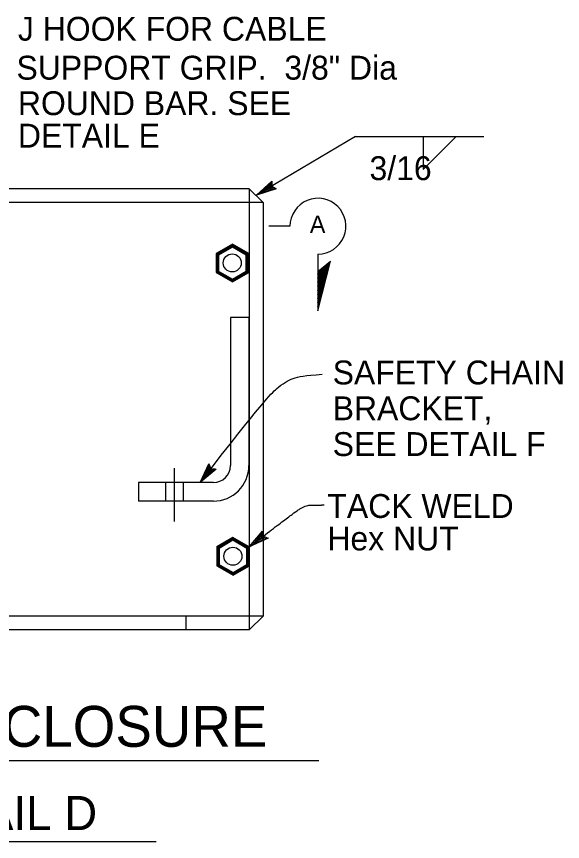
# Model space of a CAD drawing. Extents: x -894 to 866, y -472 to 714.
# Drawn here: x -204.3 to -44.2, y -89.5 to 152.4 of the extents above; entities that cross this region are included whole.
import ezdxf

# ---------------------------------------------------------------- set-up
doc = ezdxf.new("R2010")
doc.units = 0
for name, color, linetype in [('10 Sheet Format', 7, 'Continuous'), ('56 Stage 3 Anno', 7, 'Continuous'), ('57 Undefined', 7, 'Continuous'), ('60 Nongeo Data', 7, 'Continuous')]:
    doc.layers.add(name, color=color, linetype=linetype)

msp = doc.modelspace()

# ---------------------------------------------------------------- linework, layer by layer
at = {"layer": '10 Sheet Format'}
msp.add_line((-158.09, 20), (-158.09, 4.33), dxfattribs=at)
at = {"layer": '56 Stage 3 Anno'}
for p, q in [((-85.1, 117.03), (-85.1, 107.55)), ((-85.1, 107.55), (-75.63, 117.03))]:
    msp.add_line(p, q, dxfattribs=at)
at = {"layer": '57 Undefined'}
for p, q in [((-115.69, -65.87), (-270, -65.87)), ((-241.55, -89.5), (-163.34, -89.5))]:
    msp.add_line(p, q, dxfattribs=at)
at = {"layer": '60 Nongeo Data'}
for p, q in [((-104.93, 117.24), (-133.88, 100.01)), ((-104.93, 117.24), (-67.29, 117.24)), ((-136.06, 101.9), (-257.34, 101.9)), ((-136.06, 101.9), (-136.06, -27.48)), ((-136.06, 101.9), (-132.01, 97.86)), ((-132.01, 97.86), (-261.39, 97.86)), ((-132.01, 97.86), (-132.01, -23.43)), ((-124.11, 90.92), (-130.34, 90.92)), ((-115.92, 82.73), (-115.92, 66.14)), ((-115.85, 82.73), (-115.85, 82.73)), ((-115.92, 66.14), (-112.23, 80.62)), ((-115.92, 77.63), (-112.23, 80.62)), ((-115.92, 67.33), (-112.61, 80.31)), ((-115.92, 68.52), (-113, 80)), ((-115.92, 69.71), (-113.38, 79.69)), ((-115.92, 70.91), (-113.76, 79.38)), ((-115.92, 72.1), (-114.14, 79.07)), ((-115.92, 73.29), (-114.53, 78.76)), ((-115.92, 74.48), (-114.91, 78.45)), ((-115.92, 75.67), (-115.29, 78.14)), ((-115.92, 76.86), (-115.68, 77.83)), ((-136.16, 64.19), (-141.59, 64.19)), ((-141.59, 64.19), (-141.59, 20.72)), ((-136.16, 64.19), (-136.16, 20.72)), ((-146.58, 15.72), (-168.5, 15.72)), ((-168.5, 15.72), (-168.5, 10.29)), ((-160.59, 15.72), (-160.59, 10.29)), ((-155.41, 15.72), (-155.41, 10.29)), ((-146.58, 10.29), (-168.5, 10.29)), ((-132.01, -23.43), (-261.39, -23.43)), ((-154.65, -23.43), (-154.65, -27.48)), ((-132.01, -23.43), (-136.06, -27.48)), ((-136.06, -27.48), (-257.34, -27.48))]:
    msp.add_line(p, q, dxfattribs=at)
for points in [[(-128.13, 101.9), (-133.88, 100.01), (-129.48, 104.16), (-129.48, 103.75), (-132.71, 100.71), (-128.49, 102.09), (-128.85, 102.28), (-131.54, 101.4), (-129.48, 103.34), (-129.48, 102.93), (-130.37, 102.09), (-129.21, 102.48), (-129.48, 102.63), (-129.48, 104.16), (-129.48, 102.63)], [(-145.78, 19.63), (-150.45, 15.77), (-147.86, 21.24), (-147.71, 20.86), (-149.61, 16.85), (-146.19, 19.68), (-146.59, 19.72), (-148.78, 17.92), (-147.57, 20.48), (-147.42, 20.1), (-147.94, 18.99), (-146.99, 19.77), (-147.31, 19.81), (-147.86, 21.24), (-147.31, 19.81)], [(-130.55, -0.56), (-136.03, -3.13), (-132.16, 1.52), (-132.11, 1.12), (-134.95, -2.29), (-130.93, -0.41), (-131.31, -0.26), (-133.88, -1.47), (-132.07, 0.71), (-132.02, 0.31), (-132.8, -0.64), (-131.69, -0.11), (-131.98, 0), (-132.16, 1.52), (-131.98, 0)]]:
    msp.add_lwpolyline(points, close=True, dxfattribs=at)
for points in [[(-145.78, 77.35), (-140.99, 74.59), (-136.21, 77.36), (-136.22, 82.88), (-141.01, 85.64), (-145.79, 82.87), (-145.78, 77.35)], [(-145.78, 77.35), (-140.99, 74.59), (-136.21, 77.36), (-136.22, 82.88), (-141.01, 85.64), (-145.79, 82.87), (-145.78, 77.35)], [(-145.78, 77.35), (-140.99, 74.59), (-136.21, 77.36), (-136.22, 82.88), (-141.01, 85.64), (-145.79, 82.87), (-145.78, 77.35)], [(-145.78, 77.35), (-140.99, 74.59), (-136.21, 77.36), (-136.22, 82.88), (-141.01, 85.64), (-145.79, 82.87), (-145.78, 77.35)], [(-145.78, 77.35), (-140.99, 74.59), (-136.21, 77.36), (-136.22, 82.88), (-141.01, 85.64), (-145.79, 82.87), (-145.78, 77.35)], [(-145.75, 77.4), (-140.99, 74.66), (-136.27, 77.4), (-136.28, 82.85), (-141.01, 85.57), (-145.73, 82.84), (-145.72, 77.35)], [(-145.75, 77.4), (-140.99, 74.66), (-136.27, 77.4), (-136.28, 82.85), (-141.01, 85.57), (-145.73, 82.84), (-145.72, 77.35)], [(-145.75, 77.4), (-140.99, 74.66), (-136.27, 77.4), (-136.28, 82.85), (-141.01, 85.57), (-145.73, 82.84), (-145.72, 77.35)], [(-145.75, 77.4), (-140.99, 74.66), (-136.27, 77.4), (-136.28, 82.85), (-141.01, 85.57), (-145.73, 82.84), (-145.72, 77.35)], [(-145.75, 77.4), (-140.99, 74.66), (-136.27, 77.4), (-136.28, 82.85), (-141.01, 85.57), (-145.73, 82.84), (-145.72, 77.35)], [(-145.72, 77.45), (-140.99, 74.73), (-136.33, 77.43), (-136.34, 82.82), (-141.01, 85.5), (-145.67, 82.8), (-145.66, 77.35)], [(-145.72, 77.45), (-140.99, 74.73), (-136.33, 77.43), (-136.34, 82.82), (-141.01, 85.5), (-145.67, 82.8), (-145.66, 77.35)], [(-145.72, 77.45), (-140.99, 74.73), (-136.33, 77.43), (-136.34, 82.82), (-141.01, 85.5), (-145.67, 82.8), (-145.66, 77.35)], [(-145.72, 77.45), (-140.99, 74.73), (-136.33, 77.43), (-136.34, 82.82), (-141.01, 85.5), (-145.67, 82.8), (-145.66, 77.35)], [(-145.72, 77.45), (-140.99, 74.73), (-136.33, 77.43), (-136.34, 82.82), (-141.01, 85.5), (-145.67, 82.8), (-145.66, 77.35)], [(-145.69, 77.5), (-140.99, 74.8), (-136.39, 77.46), (-136.39, 82.78), (-141.01, 85.44), (-145.61, 82.77), (-145.6, 77.35)], [(-145.69, 77.5), (-140.99, 74.8), (-136.39, 77.46), (-136.39, 82.78), (-141.01, 85.44), (-145.61, 82.77), (-145.6, 77.35)], [(-145.69, 77.5), (-140.99, 74.8), (-136.39, 77.46), (-136.39, 82.78), (-141.01, 85.44), (-145.61, 82.77), (-145.6, 77.35)], [(-145.69, 77.5), (-140.99, 74.8), (-136.39, 77.46), (-136.39, 82.78), (-141.01, 85.44), (-145.61, 82.77), (-145.6, 77.35)], [(-145.69, 77.5), (-140.99, 74.8), (-136.39, 77.46), (-136.39, 82.78), (-141.01, 85.44), (-145.61, 82.77), (-145.6, 77.35)], [(-145.66, 77.55), (-140.99, 74.86), (-136.45, 77.5), (-136.45, 82.75), (-141.01, 85.37), (-145.55, 82.73), (-145.54, 77.35)], [(-145.66, 77.55), (-140.99, 74.86), (-136.45, 77.5), (-136.45, 82.75), (-141.01, 85.37), (-145.55, 82.73), (-145.54, 77.35)], [(-145.66, 77.55), (-140.99, 74.86), (-136.45, 77.5), (-136.45, 82.75), (-141.01, 85.37), (-145.55, 82.73), (-145.54, 77.35)], [(-145.66, 77.55), (-140.99, 74.86), (-136.45, 77.5), (-136.45, 82.75), (-141.01, 85.37), (-145.55, 82.73), (-145.54, 77.35)], [(-145.66, 77.55), (-140.99, 74.86), (-136.45, 77.5), (-136.45, 82.75), (-141.01, 85.37), (-145.55, 82.73), (-145.54, 77.35)], [(-145.63, 77.6), (-140.99, 74.93), (-136.5, 77.53), (-136.51, 82.71), (-141.01, 85.3), (-145.49, 82.7), (-145.48, 77.35)], [(-145.63, 77.6), (-140.99, 74.93), (-136.5, 77.53), (-136.51, 82.71), (-141.01, 85.3), (-145.49, 82.7), (-145.48, 77.35)], [(-145.63, 77.6), (-140.99, 74.93), (-136.5, 77.53), (-136.51, 82.71), (-141.01, 85.3), (-145.49, 82.7), (-145.48, 77.35)], [(-145.63, 77.6), (-140.99, 74.93), (-136.5, 77.53), (-136.51, 82.71), (-141.01, 85.3), (-145.49, 82.7), (-145.48, 77.35)], [(-145.63, 77.6), (-140.99, 74.93), (-136.5, 77.53), (-136.51, 82.71), (-141.01, 85.3), (-145.49, 82.7), (-145.48, 77.35)], [(-145.6, 77.65), (-140.99, 75), (-136.56, 77.57), (-136.57, 82.68), (-141, 85.23), (-145.43, 82.67), (-145.42, 77.35)], [(-145.6, 77.65), (-140.99, 75), (-136.56, 77.57), (-136.57, 82.68), (-141, 85.23), (-145.43, 82.67), (-145.42, 77.35)], [(-145.6, 77.65), (-140.99, 75), (-136.56, 77.57), (-136.57, 82.68), (-141, 85.23), (-145.43, 82.67), (-145.42, 77.35)], [(-145.6, 77.65), (-140.99, 75), (-136.56, 77.57), (-136.57, 82.68), (-141, 85.23), (-145.43, 82.67), (-145.42, 77.35)], [(-145.6, 77.65), (-140.99, 75), (-136.56, 77.57), (-136.57, 82.68), (-141, 85.23), (-145.43, 82.67), (-145.42, 77.35)], [(-145.57, 77.7), (-140.99, 75.07), (-136.62, 77.6), (-136.63, 82.65), (-141, 85.16), (-145.37, 82.63), (-145.36, 77.35)], [(-145.57, 77.7), (-140.99, 75.07), (-136.62, 77.6), (-136.63, 82.65), (-141, 85.16), (-145.37, 82.63), (-145.36, 77.35)], [(-145.57, 77.7), (-140.99, 75.07), (-136.62, 77.6), (-136.63, 82.65), (-141, 85.16), (-145.37, 82.63), (-145.36, 77.35)], [(-145.57, 77.7), (-140.99, 75.07), (-136.62, 77.6), (-136.63, 82.65), (-141, 85.16), (-145.37, 82.63), (-145.36, 77.35)], [(-145.57, 77.7), (-140.99, 75.07), (-136.62, 77.6), (-136.63, 82.65), (-141, 85.16), (-145.37, 82.63), (-145.36, 77.35)], [(-145.54, 77.76), (-140.99, 75.14), (-136.68, 77.63), (-136.69, 82.61), (-141, 85.09), (-145.31, 82.6), (-145.3, 77.35)], [(-145.54, 77.76), (-140.99, 75.14), (-136.68, 77.63), (-136.69, 82.61), (-141, 85.09), (-145.31, 82.6), (-145.3, 77.35)], [(-145.54, 77.76), (-140.99, 75.14), (-136.68, 77.63), (-136.69, 82.61), (-141, 85.09), (-145.31, 82.6), (-145.3, 77.35)], [(-145.54, 77.76), (-140.99, 75.14), (-136.68, 77.63), (-136.69, 82.61), (-141, 85.09), (-145.31, 82.6), (-145.3, 77.35)], [(-145.54, 77.76), (-140.99, 75.14), (-136.68, 77.63), (-136.69, 82.61), (-141, 85.09), (-145.31, 82.6), (-145.3, 77.35)], [(-145.51, 77.81), (-140.99, 75.21), (-136.74, 77.67), (-136.75, 82.58), (-141, 85.03), (-145.25, 82.56), (-145.25, 77.35)], [(-145.51, 77.81), (-140.99, 75.21), (-136.74, 77.67), (-136.75, 82.58), (-141, 85.03), (-145.25, 82.56), (-145.25, 77.35)], [(-145.51, 77.81), (-140.99, 75.21), (-136.74, 77.67), (-136.75, 82.58), (-141, 85.03), (-145.25, 82.56), (-145.25, 77.35)], [(-145.51, 77.81), (-140.99, 75.21), (-136.74, 77.67), (-136.75, 82.58), (-141, 85.03), (-145.25, 82.56), (-145.25, 77.35)], [(-145.51, 77.81), (-140.99, 75.21), (-136.74, 77.67), (-136.75, 82.58), (-141, 85.03), (-145.25, 82.56), (-145.25, 77.35)], [(-145.48, 77.86), (-140.99, 75.27), (-136.8, 77.7), (-136.81, 82.54), (-141, 84.96), (-145.19, 82.53), (-145.19, 77.35)], [(-145.48, 77.86), (-140.99, 75.27), (-136.8, 77.7), (-136.81, 82.54), (-141, 84.96), (-145.19, 82.53), (-145.19, 77.35)], [(-145.48, 77.86), (-140.99, 75.27), (-136.8, 77.7), (-136.81, 82.54), (-141, 84.96), (-145.19, 82.53), (-145.19, 77.35)], [(-145.48, 77.86), (-140.99, 75.27), (-136.8, 77.7), (-136.81, 82.54), (-141, 84.96), (-145.19, 82.53), (-145.19, 77.35)], [(-145.48, 77.86), (-140.99, 75.27), (-136.8, 77.7), (-136.81, 82.54), (-141, 84.96), (-145.19, 82.53), (-145.19, 77.35)], [(-145.45, 77.91), (-140.99, 75.34), (-136.86, 77.74), (-136.87, 82.51), (-141, 84.89), (-145.13, 82.5), (-145.13, 77.35)], [(-145.45, 77.91), (-140.99, 75.34), (-136.86, 77.74), (-136.87, 82.51), (-141, 84.89), (-145.13, 82.5), (-145.13, 77.35)], [(-145.45, 77.91), (-140.99, 75.34), (-136.86, 77.74), (-136.87, 82.51), (-141, 84.89), (-145.13, 82.5), (-145.13, 77.35)], [(-145.45, 77.91), (-140.99, 75.34), (-136.86, 77.74), (-136.87, 82.51), (-141, 84.89), (-145.13, 82.5), (-145.13, 77.35)], [(-145.45, 77.91), (-140.99, 75.34), (-136.86, 77.74), (-136.87, 82.51), (-141, 84.89), (-145.13, 82.5), (-145.13, 77.35)], [(-145.42, 77.96), (-140.99, 75.41), (-136.92, 77.77), (-136.93, 82.47), (-141, 84.82), (-145.08, 82.46), (-145.07, 77.35)], [(-145.42, 77.96), (-140.99, 75.41), (-136.92, 77.77), (-136.93, 82.47), (-141, 84.82), (-145.08, 82.46), (-145.07, 77.35)], [(-145.42, 77.96), (-140.99, 75.41), (-136.92, 77.77), (-136.93, 82.47), (-141, 84.82), (-145.08, 82.46), (-145.07, 77.35)], [(-145.42, 77.96), (-140.99, 75.41), (-136.92, 77.77), (-136.93, 82.47), (-141, 84.82), (-145.08, 82.46), (-145.07, 77.35)], [(-145.42, 77.96), (-140.99, 75.41), (-136.92, 77.77), (-136.93, 82.47), (-141, 84.82), (-145.08, 82.46), (-145.07, 77.35)], [(-145.59, -8.67), (-140.8, -11.42), (-136.02, -8.65), (-136.03, -3.13), (-140.82, -0.37), (-145.6, -3.14), (-145.59, -8.67)], [(-145.59, -8.67), (-140.8, -11.42), (-136.02, -8.65), (-136.03, -3.13), (-140.82, -0.37), (-145.6, -3.14), (-145.59, -8.67)], [(-145.59, -8.67), (-140.8, -11.42), (-136.02, -8.65), (-136.03, -3.13), (-140.82, -0.37), (-145.6, -3.14), (-145.59, -8.67)], [(-145.59, -8.67), (-140.8, -11.42), (-136.02, -8.65), (-136.03, -3.13), (-140.82, -0.37), (-145.6, -3.14), (-145.59, -8.67)], [(-145.59, -8.67), (-140.8, -11.42), (-136.02, -8.65), (-136.03, -3.13), (-140.82, -0.37), (-145.6, -3.14), (-145.59, -8.67)], [(-145.56, -8.61), (-140.8, -11.35), (-136.08, -8.62), (-136.09, -3.16), (-140.82, -0.44), (-145.54, -3.18), (-145.53, -8.67)], [(-145.56, -8.61), (-140.8, -11.35), (-136.08, -8.62), (-136.09, -3.16), (-140.82, -0.44), (-145.54, -3.18), (-145.53, -8.67)], [(-145.56, -8.61), (-140.8, -11.35), (-136.08, -8.62), (-136.09, -3.16), (-140.82, -0.44), (-145.54, -3.18), (-145.53, -8.67)], [(-145.56, -8.61), (-140.8, -11.35), (-136.08, -8.62), (-136.09, -3.16), (-140.82, -0.44), (-145.54, -3.18), (-145.53, -8.67)], [(-145.56, -8.61), (-140.8, -11.35), (-136.08, -8.62), (-136.09, -3.16), (-140.82, -0.44), (-145.54, -3.18), (-145.53, -8.67)], [(-145.53, -8.56), (-140.8, -11.28), (-136.14, -8.58), (-136.15, -3.2), (-140.82, -0.51), (-145.48, -3.21), (-145.47, -8.67)], [(-145.53, -8.56), (-140.8, -11.28), (-136.14, -8.58), (-136.15, -3.2), (-140.82, -0.51), (-145.48, -3.21), (-145.47, -8.67)], [(-145.53, -8.56), (-140.8, -11.28), (-136.14, -8.58), (-136.15, -3.2), (-140.82, -0.51), (-145.48, -3.21), (-145.47, -8.67)], [(-145.53, -8.56), (-140.8, -11.28), (-136.14, -8.58), (-136.15, -3.2), (-140.82, -0.51), (-145.48, -3.21), (-145.47, -8.67)], [(-145.53, -8.56), (-140.8, -11.28), (-136.14, -8.58), (-136.15, -3.2), (-140.82, -0.51), (-145.48, -3.21), (-145.47, -8.67)], [(-145.5, -8.51), (-140.8, -11.22), (-136.2, -8.55), (-136.21, -3.23), (-140.82, -0.58), (-145.42, -3.24), (-145.41, -8.67)], [(-145.5, -8.51), (-140.8, -11.22), (-136.2, -8.55), (-136.21, -3.23), (-140.82, -0.58), (-145.42, -3.24), (-145.41, -8.67)], [(-145.5, -8.51), (-140.8, -11.22), (-136.2, -8.55), (-136.21, -3.23), (-140.82, -0.58), (-145.42, -3.24), (-145.41, -8.67)], [(-145.5, -8.51), (-140.8, -11.22), (-136.2, -8.55), (-136.21, -3.23), (-140.82, -0.58), (-145.42, -3.24), (-145.41, -8.67)], [(-145.5, -8.51), (-140.8, -11.22), (-136.2, -8.55), (-136.21, -3.23), (-140.82, -0.58), (-145.42, -3.24), (-145.41, -8.67)], [(-145.47, -8.46), (-140.8, -11.15), (-136.26, -8.52), (-136.27, -3.26), (-140.82, -0.65), (-145.36, -3.28), (-145.36, -8.67)], [(-145.47, -8.46), (-140.8, -11.15), (-136.26, -8.52), (-136.27, -3.26), (-140.82, -0.65), (-145.36, -3.28), (-145.36, -8.67)], [(-145.47, -8.46), (-140.8, -11.15), (-136.26, -8.52), (-136.27, -3.26), (-140.82, -0.65), (-145.36, -3.28), (-145.36, -8.67)], [(-145.47, -8.46), (-140.8, -11.15), (-136.26, -8.52), (-136.27, -3.26), (-140.82, -0.65), (-145.36, -3.28), (-145.36, -8.67)], [(-145.47, -8.46), (-140.8, -11.15), (-136.26, -8.52), (-136.27, -3.26), (-140.82, -0.65), (-145.36, -3.28), (-145.36, -8.67)], [(-145.44, -8.41), (-140.8, -11.08), (-136.32, -8.48), (-136.33, -3.3), (-140.82, -0.71), (-145.3, -3.31), (-145.3, -8.67)], [(-145.44, -8.41), (-140.8, -11.08), (-136.32, -8.48), (-136.33, -3.3), (-140.82, -0.71), (-145.3, -3.31), (-145.3, -8.67)], [(-145.44, -8.41), (-140.8, -11.08), (-136.32, -8.48), (-136.33, -3.3), (-140.82, -0.71), (-145.3, -3.31), (-145.3, -8.67)], [(-145.44, -8.41), (-140.8, -11.08), (-136.32, -8.48), (-136.33, -3.3), (-140.82, -0.71), (-145.3, -3.31), (-145.3, -8.67)], [(-145.44, -8.41), (-140.8, -11.08), (-136.32, -8.48), (-136.33, -3.3), (-140.82, -0.71), (-145.3, -3.31), (-145.3, -8.67)], [(-145.42, -8.36), (-140.8, -11.01), (-136.38, -8.45), (-136.39, -3.33), (-140.82, -0.78), (-145.25, -3.35), (-145.24, -8.67)], [(-145.42, -8.36), (-140.8, -11.01), (-136.38, -8.45), (-136.39, -3.33), (-140.82, -0.78), (-145.25, -3.35), (-145.24, -8.67)], [(-145.42, -8.36), (-140.8, -11.01), (-136.38, -8.45), (-136.39, -3.33), (-140.82, -0.78), (-145.25, -3.35), (-145.24, -8.67)], [(-145.42, -8.36), (-140.8, -11.01), (-136.38, -8.45), (-136.39, -3.33), (-140.82, -0.78), (-145.25, -3.35), (-145.24, -8.67)], [(-145.42, -8.36), (-140.8, -11.01), (-136.38, -8.45), (-136.39, -3.33), (-140.82, -0.78), (-145.25, -3.35), (-145.24, -8.67)], [(-145.39, -8.31), (-140.8, -10.94), (-136.44, -8.41), (-136.45, -3.37), (-140.82, -0.85), (-145.19, -3.38), (-145.18, -8.67)], [(-145.39, -8.31), (-140.8, -10.94), (-136.44, -8.41), (-136.45, -3.37), (-140.82, -0.85), (-145.19, -3.38), (-145.18, -8.67)], [(-145.39, -8.31), (-140.8, -10.94), (-136.44, -8.41), (-136.45, -3.37), (-140.82, -0.85), (-145.19, -3.38), (-145.18, -8.67)], [(-145.39, -8.31), (-140.8, -10.94), (-136.44, -8.41), (-136.45, -3.37), (-140.82, -0.85), (-145.19, -3.38), (-145.18, -8.67)], [(-145.39, -8.31), (-140.8, -10.94), (-136.44, -8.41), (-136.45, -3.37), (-140.82, -0.85), (-145.19, -3.38), (-145.18, -8.67)], [(-145.36, -8.26), (-140.8, -10.87), (-136.5, -8.38), (-136.5, -3.4), (-140.82, -0.92), (-145.13, -3.41), (-145.12, -8.67)], [(-145.36, -8.26), (-140.8, -10.87), (-136.5, -8.38), (-136.5, -3.4), (-140.82, -0.92), (-145.13, -3.41), (-145.12, -8.67)], [(-145.36, -8.26), (-140.8, -10.87), (-136.5, -8.38), (-136.5, -3.4), (-140.82, -0.92), (-145.13, -3.41), (-145.12, -8.67)], [(-145.36, -8.26), (-140.8, -10.87), (-136.5, -8.38), (-136.5, -3.4), (-140.82, -0.92), (-145.13, -3.41), (-145.12, -8.67)], [(-145.36, -8.26), (-140.8, -10.87), (-136.5, -8.38), (-136.5, -3.4), (-140.82, -0.92), (-145.13, -3.41), (-145.12, -8.67)], [(-145.33, -8.21), (-140.8, -10.81), (-136.56, -8.34), (-136.56, -3.43), (-140.82, -0.99), (-145.07, -3.45), (-145.06, -8.67)], [(-145.33, -8.21), (-140.8, -10.81), (-136.56, -8.34), (-136.56, -3.43), (-140.82, -0.99), (-145.07, -3.45), (-145.06, -8.67)], [(-145.33, -8.21), (-140.8, -10.81), (-136.56, -8.34), (-136.56, -3.43), (-140.82, -0.99), (-145.07, -3.45), (-145.06, -8.67)], [(-145.33, -8.21), (-140.8, -10.81), (-136.56, -8.34), (-136.56, -3.43), (-140.82, -0.99), (-145.07, -3.45), (-145.06, -8.67)], [(-145.33, -8.21), (-140.8, -10.81), (-136.56, -8.34), (-136.56, -3.43), (-140.82, -0.99), (-145.07, -3.45), (-145.06, -8.67)], [(-145.3, -8.15), (-140.8, -10.74), (-136.61, -8.31), (-136.62, -3.47), (-140.82, -1.05), (-145.01, -3.48), (-145, -8.67)], [(-145.3, -8.15), (-140.8, -10.74), (-136.61, -8.31), (-136.62, -3.47), (-140.82, -1.05), (-145.01, -3.48), (-145, -8.67)], [(-145.3, -8.15), (-140.8, -10.74), (-136.61, -8.31), (-136.62, -3.47), (-140.82, -1.05), (-145.01, -3.48), (-145, -8.67)], [(-145.3, -8.15), (-140.8, -10.74), (-136.61, -8.31), (-136.62, -3.47), (-140.82, -1.05), (-145.01, -3.48), (-145, -8.67)], [(-145.3, -8.15), (-140.8, -10.74), (-136.61, -8.31), (-136.62, -3.47), (-140.82, -1.05), (-145.01, -3.48), (-145, -8.67)], [(-145.27, -8.1), (-140.8, -10.67), (-136.67, -8.28), (-136.68, -3.5), (-140.82, -1.12), (-144.95, -3.52), (-144.94, -8.67)], [(-145.27, -8.1), (-140.8, -10.67), (-136.67, -8.28), (-136.68, -3.5), (-140.82, -1.12), (-144.95, -3.52), (-144.94, -8.67)], [(-145.27, -8.1), (-140.8, -10.67), (-136.67, -8.28), (-136.68, -3.5), (-140.82, -1.12), (-144.95, -3.52), (-144.94, -8.67)], [(-145.27, -8.1), (-140.8, -10.67), (-136.67, -8.28), (-136.68, -3.5), (-140.82, -1.12), (-144.95, -3.52), (-144.94, -8.67)], [(-145.27, -8.1), (-140.8, -10.67), (-136.67, -8.28), (-136.68, -3.5), (-140.82, -1.12), (-144.95, -3.52), (-144.94, -8.67)], [(-145.24, -8.05), (-140.8, -10.6), (-136.73, -8.24), (-136.74, -3.54), (-140.82, -1.19), (-144.89, -3.55), (-144.88, -8.67)], [(-145.24, -8.05), (-140.8, -10.6), (-136.73, -8.24), (-136.74, -3.54), (-140.82, -1.19), (-144.89, -3.55), (-144.88, -8.67)], [(-145.24, -8.05), (-140.8, -10.6), (-136.73, -8.24), (-136.74, -3.54), (-140.82, -1.19), (-144.89, -3.55), (-144.88, -8.67)], [(-145.24, -8.05), (-140.8, -10.6), (-136.73, -8.24), (-136.74, -3.54), (-140.82, -1.19), (-144.89, -3.55), (-144.88, -8.67)], [(-145.24, -8.05), (-140.8, -10.6), (-136.73, -8.24), (-136.74, -3.54), (-140.82, -1.19), (-144.89, -3.55), (-144.88, -8.67)]]:
    msp.add_lwpolyline(points, dxfattribs=at)
for centre in [(-141.03, 80.16), (-140.84, -5.85)]:
    msp.add_circle(centre, 2.64, dxfattribs=at)
for centre, radius, end in [((-115.92, 90.92), 8.19, 180.0005), ((-146.58, 20.72), 4.99, 0), ((-146.58, 20.72), 10.43, 0)]:
    msp.add_arc(centre, radius, 270, end, dxfattribs=at)
for points, degree in [([(-150.45, 15.77), (-131.94, 39.62), (-127.71, 43.85), (-123.38, 46.62), (-119.81, 47.13), (-114.71, 47.51)], 3), ([(-136.03, -3.13), (-123.25, 6.75), (-119.55, 9.05), (-116.88, 9.17), (-114.08, 9.17)], 2)]:
    msp.add_open_spline(points, degree=degree, dxfattribs=at)

# ---------------------------------------------------------------- texts
at = {"layer": '57 Undefined'}
for s, height, p in [('J HOOK FOR CABLE', 7, (-203.87, 145.31)), ('SUPPORT GRIP.  3/8" Dia', 7, (-204.29, 133.9)), ('ROUND BAR. SEE', 7, (-203.87, 123.49)), ('DETAIL E', 7, (-203.87, 113.97)), ('3/16', 7, (-100.8, 104.43)), ('A', 5.1, (-118.29, 88.95)), ('SAFETY CHAIN', 7, (-111.6, 44.53)), ('BRACKET,', 7, (-111.6, 34.03)), ('SEE DETAIL F', 7, (-111.6, 23.53)), ('TACK WELD', 7, (-113.15, 5.38)), ('Hex NUT', 7, (-113.15, -4.15)), ('BOX ENCLOSURE', 12, (-268.94, -61.74)), ('DETAIL D', 10, (-240.83, -86.16))]:
    msp.add_text(s, height=height, dxfattribs=at).set_placement(p)

doc.saveas('drawing.dxf')
